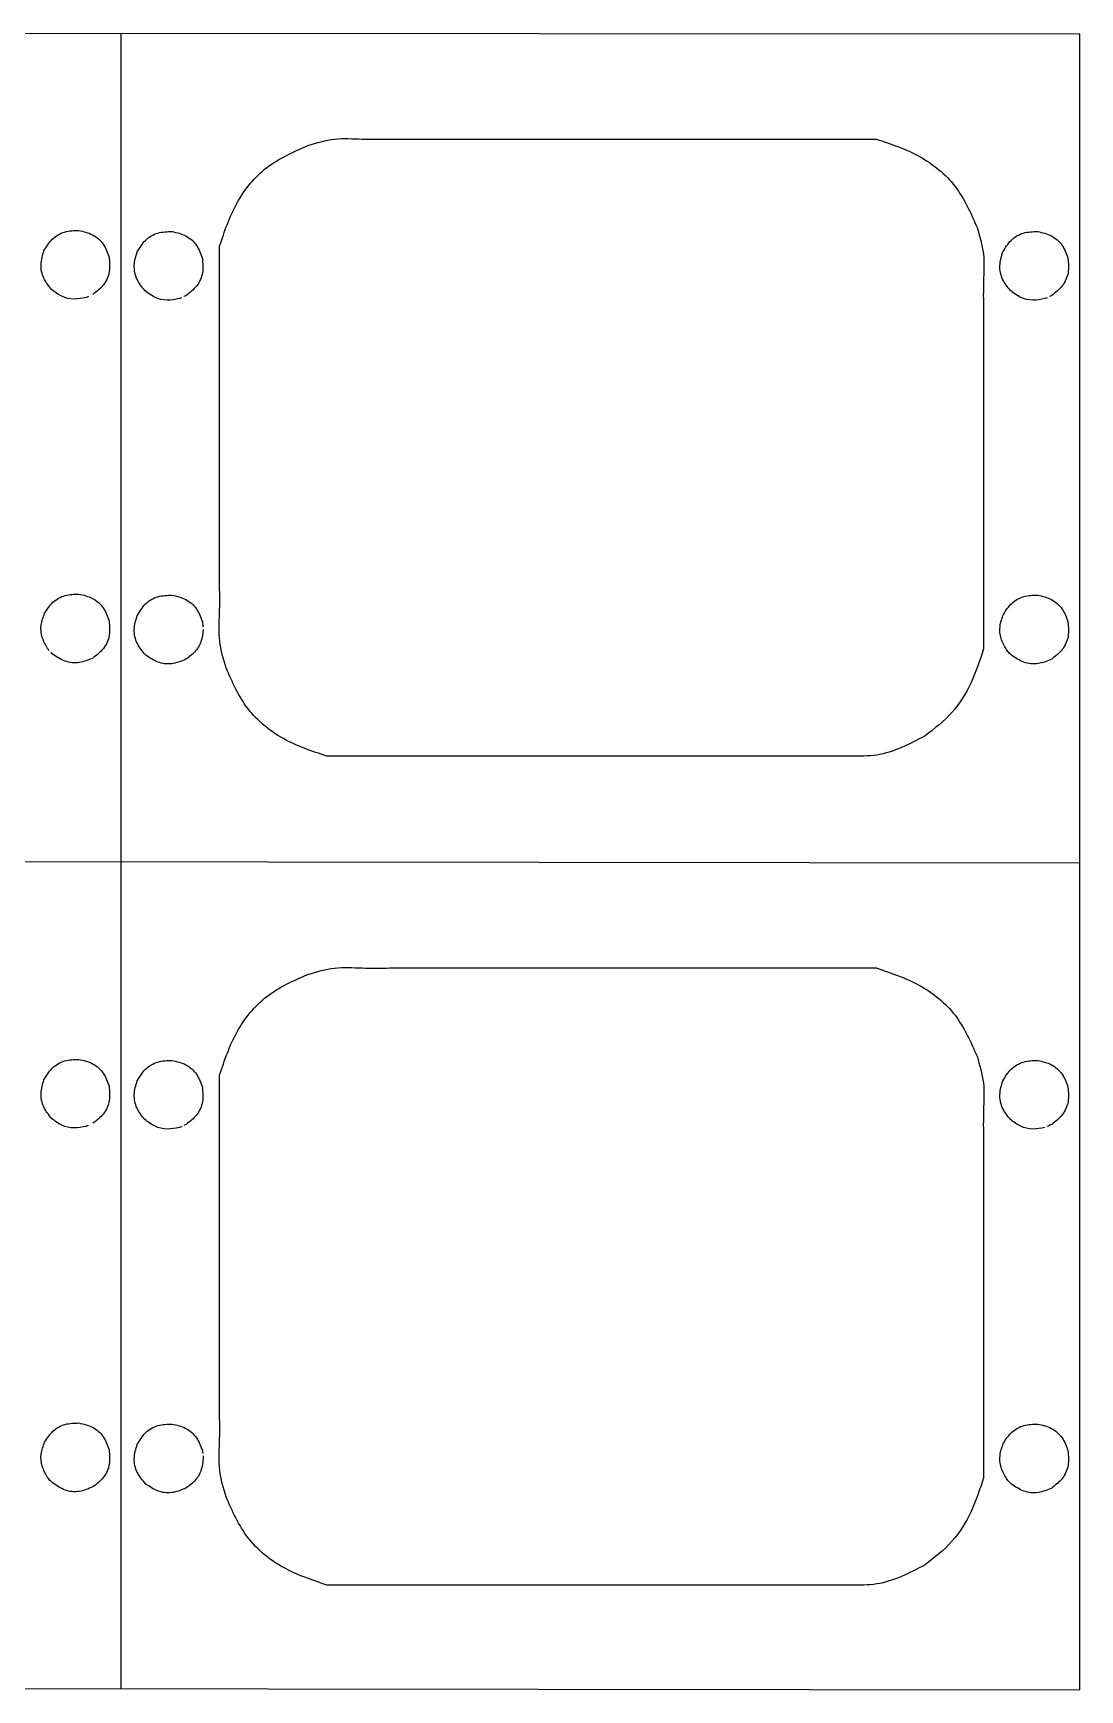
# Model space of a CAD drawing. Extents: x -294 to 81, y 57 to 274.
# Drawn here: x -55.3 to 81.5, y 57 to 273.5 of the extents above; entities that cross this region are included whole.
import ezdxf

# ---------------------------------------------------------------- set-up
doc = ezdxf.new("R2010")
doc.units = 0
doc.layers.add('LAYER_1', color=7, linetype='CONTINUOUS')

msp = doc.modelspace()

# ---------------------------------------------------------------- linework, layer by layer
at = {"layer": 'LAYER_1', "color": 7}
for p, q in [((81.455542, 273.324442), (-168.826694, 273.465553)), ((-43.826687, 57.183335), (-43.826687, 273.465553)), ((81.455542, 57.042212), (81.455542, 273.324442)), ((-48.386086, 238.935752), (-48.386086, 238.935752)), ((-36.203865, 238.794641), (-36.203865, 238.794641)), ((76.896143, 238.794641), (76.896143, 238.794641)), ((-33.094453, 195.574456), (-33.094453, 195.574456)), ((-53.417287, 193.070552), (-53.417287, 193.070552)), ((71.864942, 192.929441), (71.864942, 192.929441)), ((61.220844, 181.658755), (61.220844, 181.658755)), ((81.455542, 165.042222), (-293.967803, 165.465561)), ((-48.386086, 130.653532), (-48.386086, 130.653532)), ((-36.203865, 130.512421), (-36.203865, 130.512421)), ((76.896143, 130.512421), (76.896143, 130.512421)), ((-33.094453, 87.292229), (-33.094453, 87.292229)), ((-53.417287, 84.788331), (-53.417287, 84.788331)), ((71.864942, 84.647214), (71.864942, 84.647214)), ((61.220844, 73.376529), (61.220844, 73.376529)), ((-293.967803, 57.465557), (81.455542, 57.042212))]:
    msp.add_line(p, q, dxfattribs=at)
for points in [[(-15.935991, 259.615416), (-14.747638, 259.750457), (-13.53287, 259.666925), (-12.324705, 259.632293)], [(-24.762886, 255.909475), (-23.161444, 257.139089), (-21.28667, 257.962825), (-19.411896, 258.786561)], [(-19.411896, 258.786561), (-18.261869, 259.13418), (-17.111842, 259.481798), (-15.935991, 259.615416)], [(-12.324705, 259.632293), (-11.115439, 259.597625), (-9.912749, 259.611945), (-8.710087, 259.626254)], [(-8.710087, 259.626242), (-1.647081, 259.626242), (5.415917, 259.626242), (12.47892, 259.626242)], [(12.47892, 259.626242), (19.541923, 259.626242), (26.604927, 259.626242), (33.667931, 259.626242)], [(33.667931, 259.626242), (40.730935, 259.626242), (47.793938, 259.626242), (54.856942, 259.626242)], [(54.856942, 259.626242), (56.791914, 258.981557), (58.726883, 258.336868), (60.513993, 257.346025)], [(-28.665624, 251.283294), (-27.68239, 253.056696), (-26.358288, 254.684497), (-24.762886, 255.909475)], [(60.513993, 257.346025), (62.287396, 256.36278), (63.915197, 255.038669), (65.140174, 253.44327)], [(65.140174, 253.44327), (66.369788, 251.841834), (67.193524, 249.967051), (68.01726, 248.092272)], [(-30.945867, 245.626242), (-30.301159, 247.561211), (-29.656478, 249.496183), (-28.665624, 251.283294)], [(-52.805099, 246.539525), (-52.359535, 246.976692), (-51.790349, 247.309602), (-51.190912, 247.483823)], [(-51.190912, 247.483823), (-50.591607, 247.658002), (-49.962068, 247.673567), (-49.332529, 247.689129)], [(-49.332529, 247.689129), (-48.718459, 247.550253), (-48.104385, 247.41138), (-47.551199, 247.122869)], [(-47.551199, 247.122869), (-46.997739, 246.834218), (-46.505221, 246.39578), (-46.154286, 245.879528)], [(-40.622872, 246.398414), (-40.177299, 246.835581), (-39.608114, 247.168491), (-39.008674, 247.342709)], [(-39.008674, 247.342709), (-38.409375, 247.516891), (-37.77985, 247.532453), (-37.150297, 247.548015)], [(-37.150297, 247.548015), (-36.536238, 247.409142), (-35.92215, 247.270269), (-35.368967, 246.981758)], [(-35.368967, 246.981758), (-34.815501, 246.693107), (-34.322995, 246.254669), (-33.972051, 245.738417)], [(68.01726, 248.092272), (68.364879, 246.942256), (68.712498, 245.792237), (68.846116, 244.616375)], [(72.47713, 246.398414), (72.922694, 246.835581), (73.49188, 247.168491), (74.091317, 247.342712)], [(74.091317, 247.342712), (74.690622, 247.516891), (75.320161, 247.532456), (75.9497, 247.548018)], [(75.9497, 247.548018), (76.56377, 247.409142), (77.177844, 247.270269), (77.73103, 246.981758)], [(77.73103, 246.981758), (78.284491, 246.693107), (78.777008, 246.254669), (79.127943, 245.738417)], [(-54.273219, 243.248622), (-54.246915, 243.852783), (-54.070527, 244.436577), (-53.894124, 245.02037)], [(-53.894124, 245.02037), (-53.57228, 245.561472), (-53.25044, 246.102577), (-52.805099, 246.539525)], [(-46.154286, 245.879528), (-45.803433, 245.363392), (-45.594095, 244.769472), (-45.384757, 244.175555)], [(-42.090992, 243.10751), (-42.064745, 243.711672), (-41.8883, 244.295466), (-41.711883, 244.879259)], [(-41.711883, 244.879259), (-41.390065, 245.420361), (-41.068219, 245.961466), (-40.622872, 246.398414)], [(-33.972051, 245.738417), (-33.621193, 245.222281), (-33.411868, 244.628361), (-33.202516, 244.034444)], [(-30.945867, 230.83696), (-30.945867, 235.766721), (-30.945867, 240.69648), (-30.945867, 245.626242)], [(68.846116, 244.616375), (68.981156, 243.428019), (68.897627, 242.213264), (68.862993, 241.005096)], [(71.00901, 243.10751), (71.035314, 243.711672), (71.211702, 244.295466), (71.388105, 244.879259)], [(71.388105, 244.879259), (71.709949, 245.420361), (72.031789, 245.961466), (72.47713, 246.398414)], [(79.127943, 245.738417), (79.478796, 245.222281), (79.688134, 244.628361), (79.897472, 244.034444)], [(-53.921059, 241.471028), (-54.175649, 242.019733), (-54.299513, 242.644364), (-54.273219, 243.248622)], [(-45.384757, 244.175555), (-45.327082, 243.548624), (-45.26941, 242.92169), (-45.372875, 242.306428)], [(-41.738835, 241.329914), (-41.993428, 241.878619), (-42.117295, 242.503253), (-42.090992, 243.10751)], [(-33.202516, 244.034444), (-33.144858, 243.407513), (-33.087172, 242.780581), (-33.190663, 242.165317)], [(71.36117, 241.329917), (71.10658, 241.878622), (70.982716, 242.503253), (71.00901, 243.10751)], [(79.897472, 244.034444), (79.955147, 243.407513), (80.012819, 242.780579), (79.909354, 242.165317)], [(-52.896333, 239.977291), (-53.281447, 240.449914), (-53.666565, 240.922535), (-53.921059, 241.471028)], [(-46.12371, 240.593678), (-46.506167, 240.100495), (-47.006315, 239.717861), (-47.506464, 239.335224)], [(-45.372875, 242.306428), (-45.47638, 241.690859), (-45.741172, 241.086972), (-46.12371, 240.593678)], [(-40.714114, 239.83618), (-41.099207, 240.308803), (-41.484327, 240.781424), (-41.738835, 241.329914)], [(-33.941515, 240.45257), (-34.323954, 239.959387), (-34.824108, 239.57675), (-35.324263, 239.194113)], [(-33.190663, 242.165317), (-33.294182, 241.549748), (-33.558963, 240.94586), (-33.941515, 240.45257)], [(68.862993, 241.005096), (68.828325, 239.795822), (68.842644, 238.593149), (68.856953, 237.390476)], [(72.385896, 239.83618), (72.000782, 240.308803), (71.615664, 240.781424), (71.36117, 241.329917)], [(79.158519, 240.452567), (78.776062, 239.959384), (78.275914, 239.57675), (77.775765, 239.194113)], [(79.909354, 242.165317), (79.805849, 241.549748), (79.541057, 240.94586), (79.158519, 240.452567)], [(-51.554061, 239.084678), (-52.04099, 239.312999), (-52.468661, 239.645143), (-52.896333, 239.977291)], [(-49.984366, 238.724464), (-50.521943, 238.732084), (-51.067578, 238.856566), (-51.554061, 239.084678)], [(-48.386086, 238.935752), (-48.916155, 238.826293), (-49.446225, 238.71683), (-49.984366, 238.724464)], [(-48.083354, 239.047208), (-48.183097, 239.007019), (-48.284593, 238.971386), (-48.386086, 238.935752)], [(-39.371837, 238.943564), (-39.858755, 239.171885), (-40.286435, 239.504032), (-40.714114, 239.83618)], [(-37.802145, 238.583353), (-38.339722, 238.590973), (-38.885343, 238.715455), (-39.371837, 238.943564)], [(-36.203865, 238.794641), (-36.733934, 238.685179), (-37.264004, 238.575719), (-37.802145, 238.583353)], [(-35.901125, 238.906096), (-36.000862, 238.865908), (-36.102349, 238.830275), (-36.203865, 238.794641)], [(-35.324206, 239.194113), (-35.417932, 239.141337), (-35.511658, 239.088562), (-35.607529, 239.039799)], [(73.728168, 238.943567), (73.241239, 239.171888), (72.813568, 239.504032), (72.385896, 239.83618)], [(75.297863, 238.583353), (74.760286, 238.590973), (74.214651, 238.715455), (73.728168, 238.943567)], [(76.896143, 238.794641), (76.366074, 238.685181), (75.836004, 238.575719), (75.297863, 238.583353)], [(77.198875, 238.906096), (77.099132, 238.865908), (76.997636, 238.830275), (76.896143, 238.794641)], [(77.775779, 239.194113), (77.682053, 239.141337), (77.58833, 239.088562), (77.492471, 239.039799)], [(68.856942, 237.390476), (68.856942, 232.460717), (68.856942, 227.530955), (68.856942, 222.601196)], [(-30.945867, 216.047677), (-30.945867, 220.977439), (-30.945867, 225.907198), (-30.945867, 230.83696)], [(68.856942, 222.601196), (68.856942, 217.671434), (68.856942, 212.741672), (68.856942, 207.811913)], [(-30.945867, 201.258397), (-30.945867, 206.188159), (-30.945867, 211.117918), (-30.945867, 216.047677)], [(68.856942, 207.811913), (68.856942, 202.882151), (68.856942, 197.952392), (68.856942, 193.022631)], [(-53.820495, 197.681781), (-53.490018, 198.194116), (-53.159539, 198.706451), (-52.716532, 199.118001)], [(-52.716532, 199.118001), (-52.273355, 199.529707), (-51.717567, 199.840552), (-51.134747, 200.00228)], [(-51.134747, 200.00228), (-50.55202, 200.163979), (-49.942273, 200.176608), (-49.332526, 200.189238)], [(-49.332526, 200.189238), (-48.71845, 200.050353), (-48.104377, 199.911466), (-47.551196, 199.622942)], [(-47.551196, 199.622942), (-46.997739, 199.334274), (-46.505233, 198.895816), (-46.1543, 198.37955)], [(-40.622872, 198.898449), (-40.177299, 199.335631), (-39.608142, 199.668569), (-39.008702, 199.842804)], [(-39.008702, 199.842804), (-38.409403, 200.017), (-37.77985, 200.032562), (-37.150297, 200.048127)], [(-37.150297, 200.048127), (-36.536209, 199.909239), (-35.92215, 199.770355), (-35.368967, 199.481828)], [(-35.368967, 199.481828), (-34.815501, 199.19316), (-34.322995, 198.754702), (-33.972079, 198.238439)], [(-30.951963, 197.643777), (-30.917306, 198.853051), (-30.931643, 200.055724), (-30.946036, 201.258397)], [(72.565697, 198.97689), (73.008874, 199.388596), (73.564663, 199.699441), (74.147482, 199.861169)], [(74.147482, 199.861169), (74.730209, 200.022868), (75.339956, 200.035497), (75.949703, 200.048127)], [(75.949703, 200.048127), (76.563779, 199.909242), (77.177852, 199.770355), (77.731033, 199.481831)], [(77.731033, 199.481831), (78.284491, 199.193163), (78.776997, 198.754705), (79.127929, 198.238439)], [(-54.254578, 196.129406), (-54.187914, 196.663046), (-54.004204, 197.172412), (-53.820495, 197.681781)], [(-46.1543, 198.37955), (-45.803447, 197.863402), (-45.594103, 197.269482), (-45.38476, 196.675563)], [(-42.090879, 195.548412), (-42.071406, 196.172202), (-41.89163, 196.775732), (-41.711883, 197.379264)], [(-41.711883, 197.379264), (-41.390037, 197.920374), (-41.068219, 198.461482), (-40.622872, 198.898449)], [(-33.972079, 198.238439), (-33.621221, 197.722291), (-33.411868, 197.128371), (-33.202516, 196.534451)], [(-30.93503, 194.032501), (-31.070073, 195.220857), (-30.986535, 196.435612), (-30.951963, 197.643777)], [(71.027651, 195.988295), (71.094315, 196.521935), (71.278025, 197.031301), (71.461734, 197.54067)], [(71.461734, 197.54067), (71.792211, 198.053005), (72.12269, 198.56534), (72.565697, 198.97689)], [(79.127929, 198.238439), (79.478782, 197.722291), (79.688126, 197.128371), (79.89747, 196.534451)], [(-54.112095, 194.525278), (-54.270955, 195.038885), (-54.321182, 195.596257), (-54.254578, 196.129406)], [(-45.37285, 194.806447), (-45.476349, 194.190881), (-45.741136, 193.58699), (-46.123677, 193.093708)], [(-45.38476, 196.675563), (-45.327082, 196.048634), (-45.269407, 195.421709), (-45.37285, 194.806447)], [(-41.691619, 193.721452), (-41.969693, 194.280292), (-42.110409, 194.924487), (-42.090879, 195.548412)], [(-33.094453, 195.574456), (-33.154143, 195.036518), (-33.213861, 194.498579), (-33.3874, 193.989146)], [(-33.202516, 196.534451), (-33.181349, 196.429008), (-33.16007, 196.323567), (-33.143334, 196.217332)], [(-33.143334, 196.217332), (-33.126683, 196.111101), (-33.114293, 196.00408), (-33.106899, 195.896801)], [(71.170134, 194.384167), (71.011274, 194.897774), (70.961047, 195.455146), (71.027651, 195.988295)], [(79.89747, 196.534451), (79.955147, 195.907523), (80.012822, 195.280597), (79.909379, 194.665336)], [(-53.417287, 193.070552), (-53.685178, 193.540841), (-53.953066, 194.011131), (-54.112095, 194.525278)], [(-53.217744, 192.817085), (-53.286787, 192.899525), (-53.352037, 192.985039), (-53.417287, 193.070552)], [(-46.123677, 193.093708), (-46.506133, 192.600536), (-47.006293, 192.217919), (-47.506453, 191.835302)], [(-40.583333, 192.216308), (-40.99851, 192.6896), (-41.413659, 193.162889), (-41.691619, 193.721452)], [(-33.3874, 193.989146), (-33.560769, 193.480248), (-33.847732, 192.999796), (-34.215016, 192.607617)], [(-30.106171, 190.556607), (-30.453784, 191.706623), (-30.801397, 192.856639), (-30.93503, 194.032501)], [(68.856942, 193.022631), (68.377147, 191.537047), (67.897352, 190.051463), (67.241177, 188.628958)], [(71.864942, 192.929441), (71.597052, 193.39973), (71.329163, 193.87002), (71.170134, 194.384167)], [(72.064485, 192.675974), (71.995442, 192.758414), (71.930192, 192.843927), (71.864942, 192.929441)], [(72.28236, 192.438066), (72.206366, 192.514162), (72.133531, 192.593531), (72.064485, 192.675974)], [(79.158552, 192.952597), (78.776096, 192.459425), (78.275936, 192.076808), (77.775776, 191.694191)], [(79.909379, 194.665336), (79.80588, 194.04977), (79.541093, 193.445879), (79.158552, 192.952597)], [(-52.765568, 192.357421), (-52.84472, 192.430249), (-52.923875, 192.503079), (-52.999869, 192.579178)], [(-51.141404, 191.43121), (-51.728638, 191.642547), (-52.247103, 191.999984), (-52.765568, 192.357421)], [(-49.280445, 191.246397), (-49.897877, 191.154613), (-50.554041, 191.21984), (-51.141404, 191.43121)], [(-47.506455, 191.835302), (-48.084887, 191.586718), (-48.663318, 191.338136), (-49.280445, 191.246397)], [(-39.015419, 191.308266), (-39.581895, 191.519964), (-40.082614, 191.868136), (-40.583333, 192.216308)], [(-37.21597, 191.093887), (-37.816511, 191.021314), (-38.448858, 191.096427), (-39.015419, 191.308266)], [(-35.478666, 191.60688), (-36.047175, 191.386656), (-36.615683, 191.166435), (-37.21597, 191.093887)], [(-34.215016, 192.607617), (-34.582611, 192.21508), (-35.030639, 191.91098), (-35.478666, 191.60688)], [(-27.229085, 185.205617), (-28.458699, 186.80705), (-29.282421, 188.681827), (-30.106171, 190.556607)], [(72.516661, 192.21631), (72.437509, 192.289138), (72.358354, 192.361968), (72.28236, 192.438066)], [(74.140825, 191.290099), (73.553591, 191.501436), (73.035126, 191.858873), (72.516661, 192.21631)], [(76.001784, 191.105286), (75.384352, 191.013502), (74.728189, 191.078729), (74.140825, 191.290099)], [(77.775774, 191.694191), (77.197342, 191.445607), (76.618911, 191.197025), (76.001784, 191.105286)], [(67.241177, 188.628958), (66.592865, 187.223503), (65.772377, 185.879623), (64.747826, 184.733301)], [(-22.602898, 181.302867), (-24.376298, 182.286113), (-26.004099, 183.61022), (-27.229085, 185.205617)], [(64.747826, 184.733301), (63.711382, 183.573673), (62.466113, 182.616214), (61.220844, 181.658755)], [(-16.945867, 179.02263), (-18.880811, 179.667325), (-20.815783, 180.312019), (-22.602898, 181.302867)], [(58.155871, 180.141593), (57.111646, 179.696227), (56.021692, 179.334652), (54.907784, 179.162042)], [(61.220844, 181.658755), (60.214677, 181.124652), (59.208509, 180.59055), (58.155871, 180.141593)], [(5.873148, 179.02263), (-1.733187, 179.02263), (-9.339528, 179.02263), (-16.945867, 179.02263)], [(28.692156, 179.02263), (21.08582, 179.02263), (13.479483, 179.02263), (5.873148, 179.02263)], [(51.51116, 179.02263), (43.904826, 179.02263), (36.298491, 179.02263), (28.692156, 179.02263)], [(54.907784, 179.162042), (53.791609, 178.989083), (52.651383, 179.005855), (51.51116, 179.02263)], [(-24.762886, 147.627254), (-23.161444, 148.856868), (-21.28667, 149.680604), (-19.411896, 150.50434)], [(-19.411896, 150.50434), (-18.261869, 150.851959), (-17.111842, 151.199578), (-15.935991, 151.333196)], [(-15.935991, 151.333196), (-14.747638, 151.468236), (-13.53287, 151.384704), (-12.324705, 151.350073)], [(-12.324705, 151.350073), (-11.115439, 151.315404), (-9.912749, 151.329724), (-8.710087, 151.344033)], [(-8.710087, 151.344022), (-1.647081, 151.344022), (5.415917, 151.344022), (12.47892, 151.344022)], [(12.47892, 151.344022), (19.541923, 151.344022), (26.604927, 151.344022), (33.667931, 151.344022)], [(33.667931, 151.344022), (40.730935, 151.344022), (47.793938, 151.344022), (54.856942, 151.344022)], [(54.856942, 151.344022), (56.791914, 150.699336), (58.726883, 150.054647), (60.513993, 149.063804)], [(-28.665624, 143.001073), (-27.68239, 144.774475), (-26.358288, 146.402277), (-24.762886, 147.627254)], [(60.513993, 149.063804), (62.287396, 148.080559), (63.915197, 146.756449), (65.140174, 145.161049)], [(65.140174, 145.161049), (66.369788, 143.559613), (67.193524, 141.684831), (68.01726, 139.810051)], [(-30.945867, 137.344022), (-30.301159, 139.278991), (-29.656478, 141.213963), (-28.665624, 143.001073)], [(-52.805099, 138.257304), (-52.359535, 138.694472), (-51.790349, 139.027381), (-51.190912, 139.201603)], [(-51.190912, 139.201603), (-50.591607, 139.375782), (-49.962068, 139.391346), (-49.332529, 139.406908)], [(-49.332529, 139.406908), (-48.718459, 139.268032), (-48.104385, 139.129159), (-47.551199, 138.840649)], [(-47.551199, 138.840649), (-46.997739, 138.551998), (-46.505221, 138.11356), (-46.154286, 137.597307)], [(-40.622872, 138.116193), (-40.177299, 138.553361), (-39.608114, 138.88627), (-39.008674, 139.060489)], [(-39.008674, 139.060489), (-38.409375, 139.234671), (-37.77985, 139.250232), (-37.150297, 139.265794)], [(-37.150297, 139.265794), (-36.536238, 139.126921), (-35.92215, 138.988048), (-35.368967, 138.699538)], [(-35.368967, 138.699538), (-34.815501, 138.410886), (-34.322995, 137.972449), (-33.972051, 137.456196)], [(68.01726, 139.810051), (68.364879, 138.660035), (68.712498, 137.510016), (68.846116, 136.334154)], [(72.47713, 138.116193), (72.922694, 138.553361), (73.49188, 138.88627), (74.091317, 139.060491)], [(74.091317, 139.060491), (74.690622, 139.234671), (75.320161, 139.250235), (75.9497, 139.265797)], [(75.9497, 139.265797), (76.56377, 139.126921), (77.177844, 138.988048), (77.73103, 138.699538)], [(77.73103, 138.699538), (78.284491, 138.410886), (78.777008, 137.972449), (79.127943, 137.456196)], [(-54.273219, 134.966401), (-54.246915, 135.570562), (-54.070527, 136.154356), (-53.894124, 136.73815)], [(-53.894124, 136.73815), (-53.57228, 137.279252), (-53.25044, 137.820356), (-52.805099, 138.257304)], [(-46.154286, 137.597307), (-45.803433, 137.081171), (-45.594095, 136.487251), (-45.384757, 135.893334)], [(-42.090992, 134.82529), (-42.064745, 135.429451), (-41.8883, 136.013245), (-41.711883, 136.597039)], [(-41.711883, 136.597039), (-41.390065, 137.13814), (-41.068219, 137.679245), (-40.622872, 138.116193)], [(-33.972051, 137.456196), (-33.621193, 136.94006), (-33.411868, 136.34614), (-33.202516, 135.752223)], [(-30.945867, 122.554739), (-30.945867, 127.484501), (-30.945867, 132.41426), (-30.945867, 137.344022)], [(71.00901, 134.82529), (71.035314, 135.429451), (71.211702, 136.013245), (71.388105, 136.597039)], [(71.388105, 136.597039), (71.709949, 137.13814), (72.031789, 137.679245), (72.47713, 138.116193)], [(79.127943, 137.456196), (79.478796, 136.94006), (79.688134, 136.34614), (79.897472, 135.752223)], [(-53.921059, 133.188807), (-54.175649, 133.737512), (-54.299513, 134.362143), (-54.273219, 134.966401)], [(-45.384757, 135.893334), (-45.327082, 135.266403), (-45.26941, 134.639469), (-45.372875, 134.024208)], [(-41.738835, 133.047693), (-41.993428, 133.596398), (-42.117295, 134.221032), (-42.090992, 134.82529)], [(-33.202516, 135.752223), (-33.144858, 135.125292), (-33.087172, 134.498361), (-33.190663, 133.883097)], [(68.846116, 136.334154), (68.981156, 135.145798), (68.897627, 133.931043), (68.862993, 132.722875)], [(71.36117, 133.047696), (71.10658, 133.596401), (70.982716, 134.221032), (71.00901, 134.82529)], [(79.897472, 135.752223), (79.955147, 135.125292), (80.012819, 134.498358), (79.909354, 133.883097)], [(-52.896333, 131.69507), (-53.281447, 132.167693), (-53.666565, 132.640314), (-53.921059, 133.188807)], [(-46.12371, 132.311457), (-46.506167, 131.818274), (-47.006315, 131.43564), (-47.506464, 131.053003)], [(-45.372875, 134.024208), (-45.47638, 133.408639), (-45.741172, 132.804751), (-46.12371, 132.311457)], [(-40.714114, 131.553959), (-41.099207, 132.026582), (-41.484327, 132.499203), (-41.738835, 133.047693)], [(-33.941515, 132.170349), (-34.323954, 131.677166), (-34.824108, 131.294529), (-35.324263, 130.911892)], [(-33.190663, 133.883097), (-33.294182, 133.267528), (-33.558963, 132.66364), (-33.941515, 132.170349)], [(68.862993, 132.722875), (68.828325, 131.513601), (68.842644, 130.310928), (68.856953, 129.108255)], [(72.385896, 131.553959), (72.000782, 132.026582), (71.615664, 132.499203), (71.36117, 133.047696)], [(79.158519, 132.170346), (78.776062, 131.677163), (78.275914, 131.294529), (77.775765, 130.911892)], [(79.909354, 133.883097), (79.805849, 133.267528), (79.541057, 132.66364), (79.158519, 132.170346)], [(-51.554061, 130.802458), (-52.04099, 131.030778), (-52.468661, 131.362923), (-52.896333, 131.69507)], [(-49.984366, 130.442243), (-50.521943, 130.449863), (-51.067578, 130.574346), (-51.554061, 130.802458)], [(-48.386086, 130.653532), (-48.916155, 130.544072), (-49.446225, 130.434609), (-49.984366, 130.442243)], [(-48.083354, 130.764987), (-48.183097, 130.724798), (-48.284593, 130.689165), (-48.386086, 130.653532)], [(-39.371837, 130.661344), (-39.858755, 130.889664), (-40.286435, 131.221812), (-40.714114, 131.553959)], [(-37.802145, 130.301132), (-38.339722, 130.308752), (-38.885343, 130.433235), (-39.371837, 130.661344)], [(-36.203865, 130.512421), (-36.733934, 130.402958), (-37.264004, 130.293498), (-37.802145, 130.301132)], [(-35.901125, 130.623876), (-36.000862, 130.583687), (-36.102349, 130.548054), (-36.203865, 130.512421)], [(-35.324206, 130.911892), (-35.417932, 130.859116), (-35.511658, 130.806341), (-35.607529, 130.757579)], [(73.728168, 130.661346), (73.241239, 130.889667), (72.813568, 131.221812), (72.385896, 131.553959)], [(75.297863, 130.301132), (74.760286, 130.308752), (74.214651, 130.433235), (73.728168, 130.661346)], [(76.896143, 130.512421), (76.366074, 130.402961), (75.836004, 130.293498), (75.297863, 130.301132)], [(77.492471, 130.757579), (77.396611, 130.708816), (77.298618, 130.664067), (77.198875, 130.623876)], [(77.775779, 130.911892), (77.682053, 130.859116), (77.58833, 130.806341), (77.492471, 130.757579)], [(68.856942, 129.108255), (68.856942, 124.178496), (68.856942, 119.248731), (68.856942, 114.318986)], [(-30.945867, 107.765448), (-30.945867, 112.695221), (-30.945867, 117.624966), (-30.945867, 122.554739)], [(68.856942, 114.318986), (68.856942, 109.389213), (68.856942, 104.45944), (68.856942, 99.529695)], [(-30.945867, 92.976185), (-30.945867, 97.90593), (-30.945867, 102.835703), (-30.945867, 107.765448)], [(68.856942, 99.529695), (68.856942, 94.599922), (68.856942, 89.670177), (68.856942, 84.740404)], [(-52.716532, 90.83578), (-52.273355, 91.247486), (-51.717567, 91.558331), (-51.134747, 91.720059)], [(-51.134747, 91.720059), (-50.55202, 91.881758), (-49.942273, 91.894388), (-49.332526, 91.907017)], [(-49.332526, 91.907017), (-48.71845, 91.768133), (-48.104377, 91.629245), (-47.551196, 91.340721)], [(-47.551196, 91.340721), (-46.997739, 91.052053), (-46.505233, 90.613595), (-46.1543, 90.097329)], [(-40.622872, 90.616214), (-40.177299, 91.053405), (-39.608142, 91.386342), (-39.008702, 91.560586)], [(-39.008702, 91.560586), (-38.409403, 91.734774), (-37.77985, 91.750353), (-37.150297, 91.765903)], [(-37.150297, 91.765903), (-36.536209, 91.627022), (-35.92215, 91.48814), (-35.368967, 91.199596)], [(-35.368967, 91.199596), (-34.815501, 90.910939), (-34.322995, 90.472479), (-33.972079, 89.95621)], [(-30.951963, 89.361567), (-30.917306, 90.570833), (-30.931643, 91.773495), (-30.946036, 92.976185)], [(72.565697, 90.694672), (73.008874, 91.106378), (73.564663, 91.417218), (74.147482, 91.578959)], [(74.147482, 91.578959), (74.730209, 91.740644), (75.339956, 91.753288), (75.949703, 91.765903)], [(75.949703, 91.765903), (76.563779, 91.627022), (77.177852, 91.48814), (77.731033, 91.199596)], [(77.731033, 91.199596), (78.284491, 90.910939), (78.776997, 90.472479), (79.127929, 89.95621)], [(-54.254578, 87.847185), (-54.187914, 88.380825), (-54.004204, 88.890191), (-53.820495, 89.39956)], [(-53.820495, 89.39956), (-53.490018, 89.911895), (-53.159539, 90.42423), (-52.716532, 90.83578)], [(-46.1543, 90.097329), (-45.803447, 89.581181), (-45.594103, 88.987262), (-45.38476, 88.393342)], [(-42.090879, 87.26618), (-42.071406, 87.889976), (-41.89163, 88.493508), (-41.711883, 89.09704)], [(-41.711883, 89.09704), (-41.390037, 89.638145), (-41.068219, 90.17925), (-40.622872, 90.616214)], [(-33.972079, 89.95621), (-33.621221, 89.440082), (-33.411868, 88.846145), (-33.202516, 88.252236)], [(-30.93503, 85.75028), (-31.070073, 86.938633), (-30.986535, 88.153402), (-30.951963, 89.361567)], [(71.027651, 87.70608), (71.094315, 88.239706), (71.278025, 88.749089), (71.461734, 89.258443)], [(71.461734, 89.258443), (71.792211, 89.77079), (72.12269, 90.283108), (72.565697, 90.694672)], [(79.127929, 89.95621), (79.478782, 89.440082), (79.688126, 88.846145), (79.89747, 88.252236)], [(-54.112095, 86.243057), (-54.270955, 86.756665), (-54.321182, 87.314037), (-54.254578, 87.847185)], [(-45.38476, 88.393342), (-45.327082, 87.766413), (-45.269407, 87.139488), (-45.37285, 86.524226)], [(-41.691619, 85.439243), (-41.969693, 85.998071), (-42.110409, 86.642272), (-42.090879, 87.26618)], [(-33.094453, 87.292229), (-33.154143, 86.754286), (-33.213861, 86.21637), (-33.3874, 85.706931)], [(-33.202516, 88.252236), (-33.181349, 88.146798), (-33.16007, 88.041332), (-33.143334, 87.935103)], [(-33.106899, 87.614584), (-33.099561, 87.507311), (-33.097021, 87.399756), (-33.094481, 87.292229)], [(71.170134, 86.101957), (71.011274, 86.615545), (70.961047, 87.172934), (71.027651, 87.70608)], [(79.89747, 88.252236), (79.955147, 87.625308), (80.012822, 86.99838), (79.909379, 86.383107)], [(-53.417287, 84.788331), (-53.685178, 85.258621), (-53.953066, 85.72891), (-54.112095, 86.243057)], [(-53.217744, 84.534865), (-53.286787, 84.617305), (-53.352037, 84.702818), (-53.417287, 84.788331)], [(-52.999869, 84.296957), (-53.075863, 84.373052), (-53.148698, 84.452422), (-53.217744, 84.534865)], [(-46.123677, 84.811488), (-46.506133, 84.318315), (-47.006293, 83.935698), (-47.506453, 83.553081)], [(-45.37285, 86.524226), (-45.476349, 85.90866), (-45.741136, 85.30477), (-46.123677, 84.811488)], [(-40.583333, 83.934095), (-40.99851, 84.407382), (-41.413659, 84.880669), (-41.691619, 85.439243)], [(-33.3874, 85.706931), (-33.560769, 85.198028), (-33.847732, 84.717572), (-34.215016, 84.325396)], [(-30.106171, 82.274375), (-30.453784, 83.424402), (-30.801397, 84.574429), (-30.93503, 85.75028)], [(68.856942, 84.740404), (68.377147, 83.254815), (67.897352, 81.769253), (67.241177, 80.34674)], [(71.864942, 84.647214), (71.597052, 85.11751), (71.329163, 85.587805), (71.170134, 86.101957)], [(72.064485, 84.393751), (71.995442, 84.476188), (71.930192, 84.561701), (71.864942, 84.647214)], [(79.158552, 84.670385), (78.776096, 84.177202), (78.275936, 83.794593), (77.775776, 83.411956)], [(79.909379, 86.383107), (79.80588, 85.767552), (79.541093, 85.163653), (79.158552, 84.670385)], [(-52.765568, 84.075201), (-52.84472, 84.148028), (-52.923875, 84.220858), (-52.999869, 84.296957)], [(-51.141404, 83.14899), (-51.728638, 83.360326), (-52.247103, 83.717764), (-52.765568, 84.075201)], [(-49.280445, 82.964177), (-49.897877, 82.872392), (-50.554041, 82.937619), (-51.141404, 83.14899)], [(-47.506455, 83.553081), (-48.084887, 83.304497), (-48.663318, 83.055916), (-49.280445, 82.964177)], [(-39.015419, 83.026045), (-39.581895, 83.23774), (-40.082614, 83.585918), (-40.583333, 83.934095)], [(-37.21597, 82.811669), (-37.816511, 82.739082), (-38.448858, 82.814492), (-39.015419, 83.026045)], [(-35.478666, 83.324665), (-36.047175, 83.104447), (-36.615683, 82.8842), (-37.21597, 82.811669)], [(-34.215016, 84.325396), (-34.582611, 83.932854), (-35.030639, 83.628759), (-35.478666, 83.324665)], [(-27.229085, 76.923385), (-28.458699, 78.524827), (-29.282421, 80.399601), (-30.106171, 82.274375)], [(72.28236, 84.155837), (72.206366, 84.231953), (72.133531, 84.311314), (72.064485, 84.393751)], [(72.516661, 83.934095), (72.437509, 84.006909), (72.358354, 84.07975), (72.28236, 84.155837)], [(74.140825, 83.00787), (73.553591, 83.219226), (73.035126, 83.576661), (72.516661, 83.934095)], [(76.001784, 82.823071), (75.384352, 82.731292), (74.728189, 82.796542), (74.140825, 83.00787)], [(77.775774, 83.411956), (77.197342, 83.163375), (76.618911, 82.914793), (76.001784, 82.823071)], [(67.241177, 80.34674), (66.592865, 78.941274), (65.772377, 77.597388), (64.747826, 76.451086)], [(-22.602898, 73.020647), (-24.376298, 74.003881), (-26.004099, 75.328011), (-27.229085, 76.923385)], [(64.747826, 76.451086), (63.711382, 75.291463), (62.466113, 74.333996), (61.220844, 73.376529)], [(-16.945867, 70.740404), (-18.880811, 71.385112), (-20.815783, 72.029793), (-22.602898, 73.020647)], [(58.155871, 71.859359), (57.111646, 71.414012), (56.021692, 71.052429), (54.907784, 70.879822)], [(61.220844, 73.376529), (60.214677, 72.842423), (59.208509, 72.308318), (58.155871, 71.859359)], [(5.873148, 70.740404), (-1.733187, 70.740404), (-9.339528, 70.740404), (-16.945867, 70.740404)], [(28.692156, 70.740404), (21.08582, 70.740404), (13.479483, 70.740404), (5.873148, 70.740404)], [(51.51116, 70.740404), (43.904826, 70.740404), (36.298491, 70.740404), (28.692156, 70.740404)], [(54.907784, 70.879822), (53.791609, 70.706848), (52.651383, 70.72364), (51.51116, 70.740404)]]:
    msp.add_open_spline(points, degree=3, dxfattribs=at)

doc.saveas('drawing.dxf')
